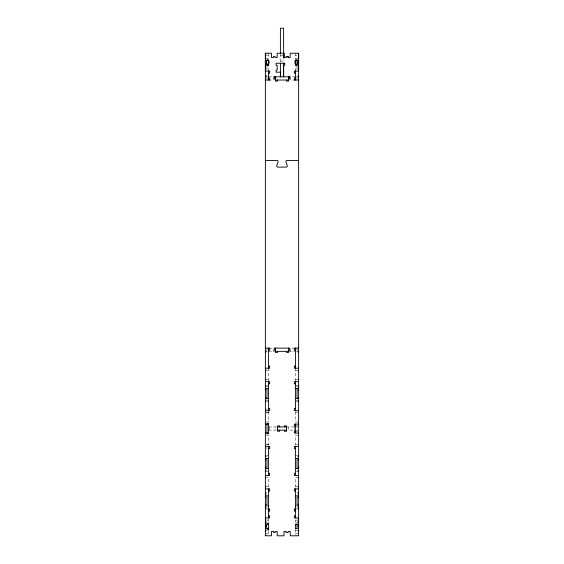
<?xml version="1.0" encoding="UTF-8"?>
<svg xmlns="http://www.w3.org/2000/svg" width="564" height="564" viewBox="0 0 564 564"><rect width="100%" height="100%" fill="white"/><g stroke="black" fill="none" stroke-linecap="round" stroke-linejoin="round"><path stroke-width="0.42" stroke-dasharray="2.82 2.11" d="M265.376 55.371L268.598 55.371M280.407 55.371L283.621 55.371M295.402 55.371L297.017 55.371M265.376 58.226L268.598 58.226M295.402 58.226L298.624 58.226M280.407 61.088L283.621 61.088L283.621 58.635M265.376 66.982L268.598 66.982L268.612 69.957M298.624 66.982L295.402 66.982L295.402 71.099M265.376 68.949L268.598 68.949M295.402 68.949L298.624 68.949M265.912 75.745L267.251 75.745M265.912 76.817L267.251 76.817M268.598 76.817L273.244 76.817L273.244 80.032L270.917 80.032M295.402 76.817L290.756 76.817L290.756 80.032L293.083 80.032M296.777 76.817L298.624 76.817M269.366 348.129L273.244 348.129L273.244 351.351M294.634 348.129L290.756 348.129L290.756 351.351M265.376 351.351L267.223 351.351M268.598 351.351L274.541 351.351M288.613 351.351L295.402 351.351M296.777 351.351L298.624 351.351M265.376 370.386L268.598 370.386M295.402 370.386L298.624 370.386M265.376 379.501L268.598 379.501M295.402 379.501L298.624 379.501M266.448 385.564L268.598 385.564M295.402 385.564L297.552 385.564M266.448 386.636L268.598 386.636M295.402 386.636L297.552 386.636M266.448 400.581L268.598 400.581M295.402 400.581L297.552 400.581M266.448 401.653L268.598 401.653M295.402 401.653L297.552 401.653M265.376 409.076L267.519 409.076M266.448 412.298L268.598 412.298M266.18 412.834L268.598 412.834M295.402 412.834L297.82 412.834M266.18 421.95L268.598 421.95L268.598 411.403M297.82 421.95L295.402 421.95L295.402 411.403M295.402 425.876L298.624 425.876M268.598 426.955L277.53 426.955M286.47 426.955L294.556 426.955M295.402 426.955L298.624 426.955M268.598 430.17L275.387 430.17L275.387 426.955M292.857 430.17L288.613 430.17L288.613 426.955M295.402 430.17L298.624 430.17M295.402 431.241L297.82 431.241M266.18 435.175L268.598 435.175L268.598 445.722M297.82 435.175L295.402 435.175L295.402 445.722M266.18 444.291L268.598 444.291M295.402 444.291L297.82 444.291M266.448 444.827L268.598 444.827M265.376 448.042L267.519 448.042M266.448 455.465L268.598 455.465M295.402 455.465L297.552 455.465M266.448 456.544L266.983 456.544M297.017 456.544L297.552 456.544M266.448 470.482L266.983 470.482M297.017 470.482L297.552 470.482M266.448 471.553L268.598 471.553M295.402 471.553L297.552 471.553M265.376 477.623L268.598 477.623L268.598 488.17M298.624 477.623L295.402 477.623L295.402 488.17M265.376 486.739L268.598 486.739M295.402 486.739L298.624 486.739M266.448 492.809L266.983 492.809M297.017 492.809L297.552 492.809M266.448 493.881L266.983 493.881M297.017 493.881L297.552 493.881M266.448 507.819L266.983 507.819M297.017 507.819L297.552 507.819M266.448 508.89L268.598 508.89M295.402 508.89L297.552 508.89M265.376 520.071L268.598 520.071M295.402 520.071L298.624 520.071M265.912 530.794L267.251 530.794M295.402 530.794L298.624 530.794M265.376 533.657L268.598 533.657M295.402 533.657L298.624 533.657M297.017 76.817L297.017 80.032M297.017 348.129L297.017 351.351M297.017 523.032L297.017 522.053L298.624 522.038L295.402 522.038L295.402 518.64M295.402 53.22L295.402 58.705M295.402 368.236L295.402 381.645M295.402 529.293L295.402 534.63M294.33 426.955L294.33 430.17M280.407 53.94L280.407 63.231M269.67 426.955L269.67 430.17M268.598 53.531L268.598 58.705M268.598 368.236L268.598 381.645M268.598 518.64L268.598 522.038L265.376 522.038L266.983 522.356M268.598 530.745L268.598 534.63M266.983 76.817L266.983 80.032M266.983 348.129L266.983 351.351"/><path stroke-width="0.85" d="M265.376 53.22L265.376 535.8L271.453 535.8L271.453 531.514L273.596 531.514L273.596 532.585L275.049 532.585L275.049 531.514L277.192 531.514L277.192 535.8L283.967 535.8L283.967 531.514L286.11 531.514L286.11 532.585L288.077 532.585L288.077 531.514L290.22 531.514L290.22 535.8L298.624 535.8L298.624 53.22L290.206 53.22L290.22 57.514L288.063 57.514L288.077 56.442L286.096 56.442L286.11 57.514L283.953 57.514L283.967 53.22L277.178 53.22L277.192 57.514L275.028 57.514L275.028 56.442L273.582 56.442L273.596 57.514L271.439 57.514L271.453 53.22L265.376 53.22L265.376 71.099L269.67 71.099L269.67 73.242L268.598 73.242M266.983 64.839C264.791 57.909 270.791 57.909 268.598 64.839A0.804 0.804 0 0 1 267.794 65.643A0.804 0.804 0 0 1 266.983 64.839L266.983 63.612M280.407 63.231L280.407 76.817L280.407 72.171L276.099 72.171L276.099 70.021L277.192 70.021L277.192 65.375L276.099 65.375L276.12 63.231L284.7 63.231M283.621 63.231L283.621 76.817L283.621 65.375L284.7 65.375L284.679 63.231M295.402 60.242L295.402 64.839A0.804 0.804 0 0 0 296.213 65.643A0.804 0.804 0 0 0 297.017 64.839C299.209 57.909 293.209 57.909 295.402 64.839L298.624 64.839M298.624 53.22L298.624 71.099L294.33 71.099L294.33 73.242L295.402 73.242M268.598 528.785C266.525 531.33 266.187 525.091 266.983 524.182A0.804 0.804 0 0 1 267.794 523.378A0.804 0.804 0 0 1 268.598 524.182L266.983 524.182M265.376 53.531L265.912 53.531M298.088 53.531L298.624 53.531M265.376 58.226L265.912 58.226M298.088 58.226L298.624 58.226M265.376 60.369L268.598 60.369M295.402 60.369L298.624 60.369M265.376 62.16L265.912 62.16M298.088 62.16L298.624 62.16M265.376 63.231L266.18 63.231M297.82 63.231L298.624 63.231M265.376 64.839L268.598 64.839L268.598 60.242M265.376 66.982L265.912 66.982M298.088 66.982L298.624 66.982M265.376 68.949L265.912 68.949M298.088 68.949L298.624 68.949M265.376 75.745L265.912 75.745M298.088 75.745L298.624 75.745M265.376 76.817L266.18 76.817M273.956 76.817L290.044 76.817M297.82 76.817L298.624 76.817M268.598 77.888L269.684 77.888L269.684 80.032M295.423 77.888L294.33 77.888L294.352 80.032M275.394 78.96L274.323 78.96L274.323 76.817M288.62 78.96L289.692 78.96L289.692 76.817M265.376 80.032L270.142 80.032M275.387 80.032L288.613 80.032M293.858 80.032L298.624 80.032M265.376 160.465L277.065 160.465A1.072 1.072 0 0 1 278.073 161.903L276.593 166.028L277.664 167.163L286.815 167.05L287.407 166.028L285.927 161.903A1.072 1.072 0 0 1 286.935 160.465L298.624 160.465M265.376 348.129L269.67 348.129L269.67 350.279L268.598 350.279M298.624 348.129L294.33 348.129L294.33 350.279L295.402 350.279M275.394 350.279L274.323 350.279L274.323 348.129L289.692 348.129L289.692 350.279L288.62 350.279M265.376 351.351L266.18 351.351M275.387 351.351L288.613 351.351M297.82 351.351L298.624 351.351M265.376 352.422L265.912 352.422M298.088 352.422L298.624 352.422M268.598 366.092L269.67 366.092L269.67 368.236L265.376 368.236M295.402 366.092L294.33 366.092L294.33 368.236L298.624 368.236M265.376 370.386L265.912 370.386M298.088 370.386L298.624 370.386M265.376 379.501L265.912 379.501M298.088 379.501L298.624 379.501M265.376 381.645L269.67 381.645L269.67 383.788L268.598 383.788M298.624 381.645L294.33 381.645L294.33 383.788L295.402 383.788M265.376 385.564L265.912 385.564M298.088 385.564L298.624 385.564M265.376 386.636L265.912 386.636M298.088 386.636L298.624 386.636M295.938 388.589L298.624 388.589L295.402 388.631M265.376 389.858L266.983 389.858L266.983 397.366L265.376 397.366M298.624 389.858L297.017 389.858L297.017 397.366L298.624 397.366M268.598 398.586L265.376 398.586L268.062 398.635M265.376 400.581L265.912 400.581M298.088 400.581L298.624 400.581M265.376 401.653L265.912 401.653M298.088 401.653L298.624 401.653M268.598 408.54L269.67 408.54L269.67 410.691L265.376 410.691M295.402 408.54L294.33 408.54L294.33 410.691L298.624 410.691M265.376 424.093L268.598 424.093L268.598 433.032A0.804 0.804 0 0 1 267.794 433.836A0.804 0.804 0 0 1 266.983 433.032L266.983 424.093A0.804 0.804 0 0 1 267.794 423.289A0.804 0.804 0 0 1 268.598 424.093M298.624 424.093L294.33 424.093L294.33 426.236L295.402 426.236M277.53 426.955L286.47 426.955M277.53 430.17L286.47 430.17M295.402 430.882L294.33 430.882L294.33 433.032L298.624 433.032M265.376 433.032L268.598 433.032M265.376 446.434L269.67 446.434L269.67 448.577L268.598 448.577M298.624 446.434L294.33 446.434L294.33 448.577L295.402 448.577M265.376 455.465L265.912 455.465M298.088 455.465L298.624 455.465M265.376 456.544L265.912 456.544M298.088 456.544L298.624 456.544M268.062 458.49L265.376 458.49L268.598 458.532M265.376 459.759L266.983 459.759L266.983 467.267L265.376 467.267M298.624 459.759L297.017 459.759L297.017 467.267L298.624 467.267M265.376 468.487L268.598 468.487M295.402 468.487L298.624 468.487M265.376 468.536L268.598 468.536M295.938 468.536L298.624 468.536M265.376 470.482L265.912 470.482M298.088 470.482L298.624 470.482M265.376 471.553L265.912 471.553M298.088 471.553L298.624 471.553M268.598 473.33L269.67 473.33L269.67 475.48L265.376 475.48M295.402 473.33L294.33 473.33L294.33 475.48L298.624 475.48M265.376 477.623L265.912 477.623M298.088 477.623L298.624 477.623M265.376 486.739L265.912 486.739M298.088 486.739L298.624 486.739M265.376 488.882L269.67 488.882L269.67 491.025L268.598 491.025M298.624 488.882L294.33 488.882L294.33 491.025L295.402 491.025M265.376 492.809L265.912 492.809M298.088 492.809L298.624 492.809M265.376 493.881L265.912 493.881M298.088 493.881L298.624 493.881M265.376 495.826L268.598 495.869M295.402 495.826L298.624 495.869M265.376 497.096L266.983 497.096L266.983 504.604L265.376 504.604M298.624 497.096L297.017 497.096L297.017 504.604L298.624 504.604M265.376 505.873L268.598 505.873M295.402 505.83L298.624 505.873M265.376 507.819L265.912 507.819M298.088 507.819L298.624 507.819M265.376 508.89L265.912 508.89M268.062 508.89L268.598 508.89M295.402 508.89L295.938 508.89M298.088 508.89L298.624 508.89M268.598 508.989L269.67 508.989L269.67 511.132L268.598 511.132M295.402 508.989L294.33 508.989L294.33 511.132L295.402 511.132M268.598 515.785L269.67 515.785L269.67 517.928L265.376 517.928M295.402 515.785L294.33 515.785L294.33 517.928L298.624 517.928M265.376 520.071L265.912 520.071M298.088 520.071L298.624 520.071M265.376 522.038L265.912 522.038M298.088 522.038L298.624 522.038M265.376 524.182L266.18 524.182M297.82 524.182L298.624 524.182M265.376 525.789L266.18 525.789M297.82 525.789L298.624 525.789M265.376 526.861L265.912 526.861M298.088 526.861L298.624 526.861M265.376 528.651L268.598 528.651M297.82 528.651L298.624 528.651M265.376 530.794L265.912 530.794M298.088 530.794L298.624 530.794M265.376 535.49L265.912 535.49M298.088 535.49L298.624 535.49M297.017 60.242L297.017 64.839M295.423 70.838L295.402 80.032M295.402 347.917L295.402 368.771M295.402 381.645L295.402 410.691M295.402 424.093L295.402 433.032M295.402 446.434L295.402 475.48M295.402 488.882L295.402 517.928M288.613 76.817L288.62 81.103L286.477 81.103L286.477 80.032M288.613 347.917L288.62 352.422L286.477 352.422L286.477 351.351M288.063 56.442L288.063 57.514M284.334 426.955L284.334 425.876L286.477 425.876L286.477 431.241L284.334 431.241L284.334 430.17M283.953 53.22L283.953 57.514M283.621 57.817L283.621 28.2L280.407 28.2L280.407 53.22M279.688 426.955L279.688 425.876L277.537 425.876L277.537 431.241L279.688 431.241L279.688 430.17M277.537 80.032L277.537 81.103L275.394 81.103L275.387 76.817M277.537 351.351L277.537 352.422L275.394 352.422L275.387 347.917M268.612 70.838L268.598 80.032M268.598 347.917L268.598 368.771M268.598 381.645L268.598 410.98M268.598 446.434L268.598 475.48M268.598 488.882L268.598 517.928M268.598 522.75L268.598 530.082M268.598 388.589L265.376 388.589L268.598 388.631M298.624 398.586L295.402 398.586L298.624 398.635M298.624 458.49L295.402 458.49L298.624 458.532M297.017 524.182L295.402 524.182L295.402 528.651L297.017 528.651L297.017 524.182"/></g></svg>
